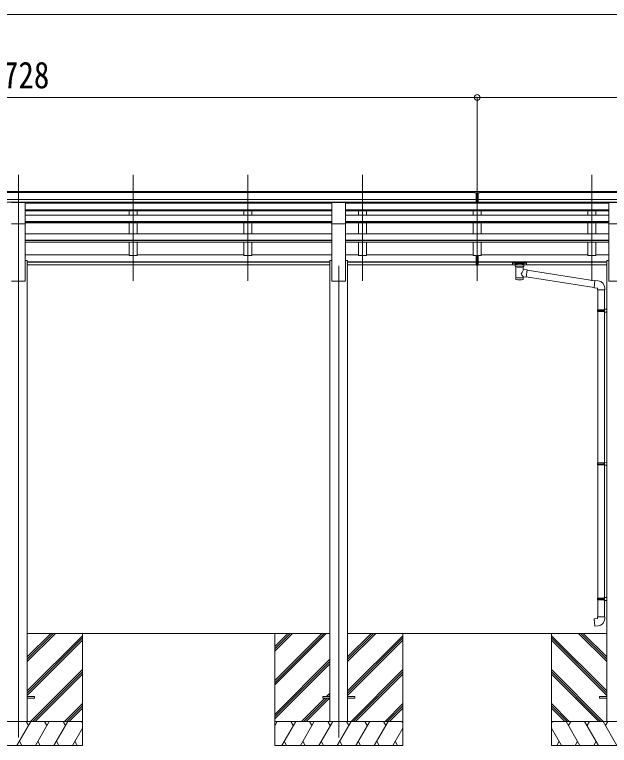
# Model space of a CAD drawing. Units: millimetres at full size, sheet at 1:35; details may follow other scales. Extents: x -9783 to 9892, y -6828 to 6752.
# Drawn here: x -224 to 3489, y -4399 to 167 of the extents above; entities that cross this region are included whole.
import ezdxf
from ezdxf.enums import TextEntityAlignment as Align

# ---------------------------------------------------------------- set-up
doc = ezdxf.new("R2010")
doc.units = ezdxf.units.MM
doc.header["$LTSCALE"] = 35
doc.header["$PDMODE"] = 32
doc.header["$PDSIZE"] = 35
for name, color, linetype, lineweight in [('0-0_0', 7, 'Continuous', 9), ('0-1_本体', 4, 'Continuous', 9), ('0-2_部品', 7, 'Continuous', 9), ('0-3_ELV2', 7, 'Continuous', 9), ('0-8_PARTS2', 2, 'Continuous', 9), ('0-A_寸法', 6, 'Continuous', 9)]:
    doc.layers.add(name, color=color, linetype=linetype, lineweight=lineweight)
doc.styles.add('ＭＳ ゴシック', font='')
doc.styles.get('ＭＳ ゴシック').set_extended_font_data('MS Gothic')

msp = doc.modelspace()

# ---------------------------------------------------------------- linework, layer by layer
at = {"layer": '0-0_0'}
for p, q in [((-145.7, -3874.39), (30.13, -3698.56)), ((-145.7, -3860.25), (15.98, -3698.56)), ((-145.7, -3846.1), (1.84, -3698.56)), ((-145.7, -3698.56), (1744.3, -3698.56)), ((-145.7, -4058.23), (199.3, -3713.24)), ((-145.7, -4072.38), (199.3, -3727.38)), ((-145.7, -4086.52), (199.3, -3741.52)), ((199.3, -3698.56), (199.3, -4398.56)), ((1399.3, -3698.56), (1399.3, -4398.56)), ((1399.3, -3992.73), (1693.48, -3698.56)), ((1399.3, -4006.88), (1707.62, -3698.56)), ((1399.3, -4021.02), (1721.76, -3698.56)), ((1399.3, -3808.89), (1509.63, -3698.56)), ((1399.3, -3794.75), (1495.48, -3698.56)), ((1399.3, -3780.6), (1481.34, -3698.56)), ((1854.3, -3874.39), (2030.13, -3698.56)), ((1854.3, -3860.25), (2015.98, -3698.56)), ((1854.3, -3846.1), (2001.84, -3698.56)), ((1854.3, -3698.56), (3472.3, -3698.56)), ((1854.3, -4058.23), (2199.3, -3713.24)), ((1854.3, -4072.38), (2199.3, -3727.38)), ((1854.3, -4086.52), (2199.3, -3741.52)), ((2199.3, -3698.56), (2199.3, -4398.56)), ((3127.3, -3698.56), (3127.3, -4398.56)), ((3472.3, -4058.23), (3127.3, -3713.24)), ((3472.3, -4072.38), (3127.3, -3727.38)), ((3472.3, -4086.52), (3127.3, -3741.52)), ((3472.3, -3874.39), (3296.46, -3698.56)), ((3472.3, -3860.25), (3310.61, -3698.56)), ((3472.3, -3846.1), (3324.75, -3698.56)), ((1399.3, -4204.87), (1744.3, -3859.87)), ((1399.3, -4219.01), (1744.3, -3874.01)), ((-123.9, -4248.56), (199.3, -3925.37)), ((1399.3, -4233.15), (1744.3, -3888.15)), ((1876.1, -4248.56), (2199.3, -3925.37)), ((3450.49, -4248.56), (3127.3, -3925.37)), ((-109.75, -4248.56), (199.3, -3939.51)), ((-95.61, -4248.56), (199.3, -3953.65)), ((1890.25, -4248.56), (2199.3, -3939.51)), ((1904.39, -4248.56), (2199.3, -3953.65)), ((3436.35, -4248.56), (3127.3, -3939.51)), ((3422.2, -4248.56), (3127.3, -3953.65)), ((1567.74, -4248.56), (1713.24, -4103.06)), ((1581.88, -4248.56), (1727.38, -4103.06)), ((1596.02, -4248.56), (1741.52, -4103.06)), ((1722.24, -4094.06), (1744.3, -4072)), ((1736.38, -4094.06), (1744.3, -4086.14)), ((88.24, -4248.56), (199.3, -4137.5)), ((102.38, -4248.56), (199.3, -4151.64)), ((2088.24, -4248.56), (2199.3, -4137.5)), ((2102.38, -4248.56), (2199.3, -4151.64)), ((3238.35, -4248.56), (3127.3, -4137.5)), ((3224.21, -4248.56), (3127.3, -4151.64)), ((116.52, -4248.56), (199.3, -4165.78)), ((2116.52, -4248.56), (2199.3, -4165.78)), ((3210.07, -4248.56), (3127.3, -4165.78)), ((199.3, -4248.56), (-600.7, -4248.56)), ((-209.55, -4398.56), (-122.95, -4248.56)), ((-137.95, -4274.54), (-152.95, -4248.56)), ((-94.08, -4398.56), (-7.47, -4248.56)), ((-22.48, -4274.54), (-37.48, -4248.56)), ((21.39, -4398.56), (108, -4248.56)), ((77.99, -4248.56), (93, -4274.54)), ((136.86, -4398.56), (199.3, -4290.42)), ((193.46, -4248.56), (199.3, -4258.66)), ((2199.3, -4248.56), (1399.3, -4248.56)), ((1399.3, -4276.06), (1415.17, -4248.56)), ((1444.04, -4398.56), (1530.64, -4248.56)), ((1515.64, -4274.54), (1500.64, -4248.56)), ((1559.51, -4398.56), (1646.11, -4248.56)), ((1631.11, -4274.54), (1616.11, -4248.56)), ((1674.98, -4398.56), (1761.58, -4248.56)), ((1746.58, -4274.54), (1731.58, -4248.56)), ((1790.45, -4398.56), (1877.05, -4248.56)), ((1862.05, -4274.54), (1847.05, -4248.56)), ((1905.92, -4398.56), (1992.53, -4248.56)), ((1977.52, -4274.54), (1962.52, -4248.56)), ((2021.39, -4398.56), (2108, -4248.56)), ((2077.99, -4248.56), (2093, -4274.54)), ((2136.86, -4398.56), (2199.3, -4290.42)), ((2193.46, -4248.56), (2199.3, -4258.66)), ((3127.3, -4248.56), (3927.3, -4248.56)), ((3133.13, -4248.56), (3127.3, -4258.66)), ((3189.73, -4398.56), (3127.3, -4290.42)), ((3305.2, -4398.56), (3218.6, -4248.56)), ((3248.6, -4248.56), (3233.6, -4274.54)), ((3420.67, -4398.56), (3334.07, -4248.56)), ((3349.07, -4274.54), (3364.07, -4248.56)), ((3536.14, -4398.56), (3449.54, -4248.56)), ((3464.54, -4274.54), (3479.54, -4248.56)), ((-194.55, -4372.58), (-179.55, -4398.56)), ((-79.08, -4372.58), (-64.08, -4398.56)), ((36.39, -4372.58), (51.39, -4398.56)), ((151.86, -4372.58), (166.86, -4398.56)), ((1459.04, -4372.58), (1474.04, -4398.56)), ((1574.51, -4372.58), (1589.51, -4398.56)), ((1689.98, -4372.58), (1704.98, -4398.56)), ((1805.45, -4372.58), (1820.45, -4398.56)), ((1920.92, -4372.58), (1935.92, -4398.56)), ((2036.39, -4372.58), (2051.39, -4398.56)), ((2151.86, -4372.58), (2166.86, -4398.56)), ((3174.73, -4372.58), (3159.73, -4398.56)), ((3290.2, -4372.58), (3275.2, -4398.56)), ((3405.67, -4372.58), (3390.67, -4398.56)), ((-600.7, -4398.56), (199.3, -4398.56)), ((1399.3, -4398.56), (2199.3, -4398.56)), ((3927.3, -4398.56), (3127.3, -4398.56))]:
    msp.add_line(p, q, dxfattribs=at)
at = {"layer": '0-1_本体'}
for p, q in [((-3058.2, -938.88), (2646.8, -938.88)), ((-3058.2, -944.24), (2646.8, -944.24)), ((8384.8, -938.88), (2679.8, -938.88)), ((8384.8, -944.24), (2679.8, -944.24)), ((-3058.2, -987.76), (2656.8, -987.76)), ((8384.8, -987.76), (2669.8, -987.76)), ((-3058.2, -1005.43), (2656.8, -1005.43)), ((-158.2, -1007.8), (1756.8, -1007.8)), ((-158.2, -1010.32), (1756.8, -1010.32)), ((490.3, -1007.8), (490.3, -1010.32)), ((540.3, -1007.8), (540.3, -1010.32)), ((1206.3, -1007.8), (1206.3, -1010.32)), ((1256.3, -1007.8), (1256.3, -1010.32)), ((1841.8, -1007.92), (2656.8, -1007.92)), ((1841.8, -1010.32), (2663.3, -1010.32)), ((1922.3, -1007.8), (1922.3, -1010.32)), ((1972.3, -1007.8), (1972.3, -1010.32)), ((3484.8, -1010.32), (2663.3, -1010.32)), ((8384.8, -1005.43), (2669.8, -1005.43)), ((3484.8, -1007.92), (2669.8, -1007.92)), ((3354.3, -1007.8), (3354.3, -1010.32)), ((3404.3, -1007.8), (3404.3, -1010.32)), ((-158.2, -1052.35), (1756.8, -1052.35)), ((-158.2, -1054.04), (1756.8, -1054.04)), ((-158.2, -1057.63), (1756.8, -1057.63)), ((-158.2, -1084.73), (1756.8, -1084.73)), ((490.3, -1057.63), (490.3, -1084.73)), ((540.3, -1057.63), (540.3, -1084.73)), ((1206.3, -1057.63), (1206.3, -1084.73)), ((1256.3, -1057.63), (1256.3, -1084.73)), ((1841.8, -1052.35), (2663.3, -1052.35)), ((1841.8, -1054.04), (2663.3, -1054.04)), ((1841.8, -1057.63), (2663.3, -1057.63)), ((1841.8, -1084.73), (2663.3, -1084.73)), ((1922.3, -1057.63), (1922.3, -1084.73)), ((1972.3, -1057.63), (1972.3, -1084.73)), ((2638.3, -1084.73), (2638.3, -1057.63)), ((3484.8, -1052.35), (2663.3, -1052.35)), ((3484.8, -1054.04), (2663.3, -1054.04)), ((3484.8, -1057.63), (2663.3, -1057.63)), ((3484.8, -1084.73), (2663.3, -1084.73)), ((2688.3, -1084.73), (2688.3, -1057.63)), ((3354.3, -1057.63), (3354.3, -1084.73)), ((3404.3, -1057.63), (3404.3, -1084.73)), ((-158.2, -1125.36), (1756.8, -1125.36)), ((-158.2, -1127.04), (1756.8, -1127.04)), ((-158.2, -1133.83), (1756.8, -1133.83)), ((-158.2, -1498.56), (-158.2, -1140.56)), ((490.3, -1133.83), (490.3, -1203.22)), ((540.3, -1133.83), (540.3, -1203.22)), ((1206.3, -1133.83), (1206.3, -1203.22)), ((1256.3, -1133.83), (1256.3, -1203.22)), ((1756.8, -1498.56), (1756.8, -1140.56)), ((1841.8, -1125.36), (2663.3, -1125.36)), ((1841.8, -1127.04), (2663.3, -1127.04)), ((1841.8, -1133.83), (2663.3, -1133.83)), ((1841.8, -1498.56), (1841.8, -1140.56)), ((1922.3, -1133.83), (1922.3, -1203.22)), ((1972.3, -1133.83), (1972.3, -1203.22)), ((2638.3, -1203.22), (2638.3, -1133.83)), ((3484.8, -1125.36), (2663.3, -1125.36)), ((3484.8, -1127.04), (2663.3, -1127.04)), ((3484.8, -1133.83), (2663.3, -1133.83)), ((2688.3, -1203.22), (2688.3, -1133.83)), ((3354.3, -1133.83), (3354.3, -1203.22)), ((3404.3, -1133.83), (3404.3, -1203.22)), ((3484.8, -1498.56), (3484.8, -1140.56)), ((-158.2, -1203.22), (1756.8, -1203.22)), ((1841.8, -1203.22), (2663.3, -1203.22)), ((3484.8, -1203.22), (2663.3, -1203.22)), ((-158.2, -1242.36), (1756.8, -1242.36)), ((-158.2, -1244.03), (1756.8, -1244.03)), ((-158.2, -1253.67), (1756.8, -1253.67)), ((490.3, -1253.67), (490.3, -1337.95)), ((1206.3, -1253.67), (1206.3, -1337.95)), ((1841.8, -1242.36), (2663.3, -1242.36)), ((1841.8, -1244.03), (2663.3, -1244.03)), ((1841.8, -1253.67), (2663.3, -1253.67)), ((1922.3, -1253.67), (1922.3, -1337.95)), ((2638.3, -1337.95), (2638.3, -1253.67)), ((3484.8, -1242.36), (2663.3, -1242.36)), ((3484.8, -1244.03), (2663.3, -1244.03)), ((3484.8, -1253.67), (2663.3, -1253.67)), ((2688.3, -1337.95), (2688.3, -1253.67)), ((3404.3, -1253.67), (3404.3, -1337.95)), ((-158.2, -1333.15), (490.3, -1333.15)), ((-158.2, -1368.56), (-145.7, -1368.56)), ((-145.7, -1368.56), (-145.7, -4248.56)), ((540.3, -1332.73), (1206.3, -1332.73)), ((1256.3, -1332.73), (1756.8, -1332.73)), ((1744.3, -1368.56), (1744.3, -4248.56)), ((1744.3, -1368.56), (1756.8, -1368.56)), ((1841.8, -1332.73), (1922.3, -1332.73)), ((1841.8, -1368.56), (1854.3, -1368.56)), ((1854.3, -1368.56), (1854.3, -4248.56)), ((1972.3, -1332.73), (2638.3, -1332.73)), ((2656.8, -1337.95), (2638.3, -1337.95)), ((2669.8, -1337.95), (2688.3, -1337.95)), ((3354.3, -1332.73), (2688.3, -1332.73)), ((3484.8, -1332.73), (3404.3, -1332.73)), ((3472.3, -1368.56), (3472.3, -4248.56)), ((3484.8, -1368.56), (3472.3, -1368.56)), ((-145.7, -1377.04), (1744.3, -1377.04)), ((-145.7, -1378.42), (1744.3, -1378.42)), ((-145.7, -1395.6), (1744.3, -1395.6)), ((1854.3, -1377.04), (2656.8, -1377.04)), ((1854.3, -1378.42), (2656.8, -1378.42)), ((1854.3, -1395.6), (2656.8, -1395.6)), ((3472.3, -1377.04), (2669.8, -1377.04)), ((3472.3, -1378.42), (2669.8, -1378.42)), ((3472.3, -1395.6), (2669.8, -1395.6)), ((-243.2, -1498.56), (-158.2, -1498.56)), ((1756.8, -1498.56), (1841.8, -1498.56)), ((3569.8, -1498.56), (3484.8, -1498.56))]:
    msp.add_line(p, q, dxfattribs=at)
for points in [[(540.3, -1253.67), (540.3, -1337.95), (490.3, -1337.95)], [(1256.3, -1253.67), (1256.3, -1337.95), (1206.3, -1337.95)], [(1972.3, -1253.67), (1972.3, -1337.95), (1922.3, -1337.95)], [(3354.3, -1253.67), (3354.3, -1337.95), (3404.3, -1337.95)]]:
    msp.add_lwpolyline(points, dxfattribs=at)
at = {"layer": '0-2_部品'}
for p, q in [((-243.2, -1006.56), (-158.2, -1006.56)), ((-158.2, -1140.72), (-158.2, -1006.56)), ((1756.8, -1006.56), (1841.8, -1006.56)), ((1756.8, -1140.72), (1756.8, -1006.56)), ((1841.8, -1140.72), (1841.8, -1006.56)), ((3569.8, -1006.56), (3484.8, -1006.56)), ((3484.8, -1140.72), (3484.8, -1006.56)), ((-243.2, -1140.72), (-158.2, -1140.72)), ((1756.8, -1140.72), (1841.8, -1140.72)), ((3569.8, -1140.72), (3484.8, -1140.72)), ((2884.8, -1383.9), (2884.8, -1394.66)), ((2884.8, -1384.09), (2884.8, -1385.63)), ((2886.8, -1383.24), (2969.8, -1383.24)), ((2886.8, -1385.41), (2969.8, -1385.41)), ((2886.8, -1395.32), (2901.3, -1395.32)), ((2901.3, -1402.13), (2901.3, -1391.85)), ((2905.4, -1406.63), (2905.38, -1486.92)), ((2951.2, -1424.2), (2951.2, -1406.62)), ((2955.3, -1402.13), (2955.3, -1391.85)), ((2955.3, -1395.32), (2969.8, -1395.32)), ((2971.8, -1383.9), (2971.8, -1394.66)), ((2976.42, -1428.11), (2951.2, -1424.2)), ((2976.42, -1428.11), (2969.4, -1473.37)), ((3398.23, -1495.79), (2976.08, -1430.3)), ((2951.21, -1486.92), (2951.2, -1470.29)), ((2951.2, -1470.55), (2969.4, -1473.37)), ((3394.56, -1537.72), (2969.64, -1471.8)), ((3419.22, -1495.91), (3398.38, -1494.09)), ((3414.3, -1551.66), (3460.3, -1551.66)), ((3416.3, -1551.66), (3416.3, -1676.48)), ((3458.3, -1551.66), (3458.3, -1673.92)), ((3460.3, -1551.66), (3460.3, -1540.74)), ((3414.3, -1678.48), (3415.3, -1676.48)), ((3414.3, -1678.48), (3458.3, -1678.48)), ((3414.3, -1678.48), (3414.3, -1686.48)), ((3414.3, -1686.48), (3458.3, -1686.48)), ((3414.3, -1686.48), (3415.3, -1688.48)), ((3415.3, -1676.48), (3458.3, -1676.48)), ((3415.3, -1688.48), (3458.3, -1688.48)), ((3416.3, -1688.48), (3416.3, -2632.66)), ((3453.82, -1678.48), (3453.39, -1676.48)), ((3456.3, -1673.98), (3472.3, -1673.51)), ((3456.3, -1675.98), (3456.3, -1673.98)), ((3456.3, -1675.98), (3458.3, -1675.98)), ((3456.3, -1690.98), (3456.3, -1688.98)), ((3472.3, -1673.51), (3472.3, -1691.45)), ((3456.3, -1690.98), (3472.3, -1691.45)), ((3458.3, -1691.04), (3458.3, -2630.11)), ((3414.3, -2634.66), (3415.3, -2632.66)), ((3414.3, -2634.66), (3458.3, -2634.66)), ((3414.3, -2634.66), (3414.3, -2642.66)), ((3414.3, -2642.66), (3458.3, -2642.66)), ((3414.3, -2642.66), (3415.3, -2644.66)), ((3415.3, -2632.66), (3458.3, -2632.66)), ((3415.3, -2644.66), (3458.3, -2644.66)), ((3416.3, -2644.66), (3416.3, -3477.82)), ((3453.82, -2634.66), (3453.39, -2632.66)), ((3456.3, -2630.16), (3472.3, -2629.69)), ((3456.3, -2632.16), (3456.3, -2630.16)), ((3456.3, -2632.16), (3458.3, -2632.16)), ((3456.3, -2647.16), (3456.3, -2645.16)), ((3456.3, -2647.16), (3472.3, -2647.64)), ((3458.3, -2647.22), (3458.3, -3475.27)), ((3472.3, -2629.69), (3472.3, -2647.64)), ((3414.3, -3479.82), (3415.3, -3477.82)), ((3414.3, -3479.82), (3458.3, -3479.82)), ((3414.3, -3479.82), (3414.3, -3487.82)), ((3414.3, -3487.82), (3458.3, -3487.82)), ((3414.3, -3487.82), (3415.3, -3489.82)), ((3415.3, -3477.82), (3458.3, -3477.82)), ((3415.3, -3489.82), (3458.3, -3489.82)), ((3416.3, -3489.82), (3416.3, -3595.96)), ((3453.82, -3479.82), (3453.39, -3477.82)), ((3456.3, -3475.32), (3472.3, -3474.85)), ((3456.3, -3477.32), (3456.3, -3475.32)), ((3456.3, -3477.32), (3458.3, -3477.32)), ((3456.3, -3492.32), (3456.3, -3490.32)), ((3456.3, -3492.32), (3472.3, -3492.8)), ((3458.3, -3492.38), (3458.3, -3595.96)), ((3472.3, -3474.85), (3472.3, -3492.8)), ((3414.3, -3595.96), (3460.3, -3595.96)), ((3414.3, -3605.96), (3414.3, -3595.96)), ((3460.3, -3595.96), (3460.3, -3606.88))]:
    msp.add_line(p, q, dxfattribs=at)
at = {"layer": '0-2_部品', "color": 4}
for p, q in [((-100.7, -4094.06), (-145.7, -4094.06)), ((-100.7, -4103.06), (-145.7, -4103.06)), ((-100.7, -4094.06), (-100.7, -4103.06)), ((1699.3, -4094.06), (1699.3, -4103.06)), ((1744.3, -4094.06), (1699.3, -4094.06)), ((1744.3, -4103.06), (1699.3, -4103.06)), ((1899.3, -4094.06), (1854.3, -4094.06)), ((1899.3, -4103.06), (1854.3, -4103.06)), ((1899.3, -4094.06), (1899.3, -4103.06)), ((3427.3, -4094.06), (3427.3, -4103.06)), ((3427.3, -4094.06), (3472.3, -4094.06)), ((3427.3, -4103.06), (3472.3, -4103.06))]:
    msp.add_line(p, q, dxfattribs=at)
at = {"layer": '0-2_部品'}
for points in [[(2884.8, -1383.9), (2884.83, -1383.7), (2884.92, -1383.57), (2885.01, -1383.47), (2885.12, -1383.41), (2885.24, -1383.37), (2885.53, -1383.31), (2886.02, -1383.26), (2886.56, -1383.24), (2886.8, -1383.24)], [(2884.8, -1394.66), (2884.83, -1394.85), (2884.92, -1394.99), (2885.01, -1395.08), (2885.12, -1395.15), (2885.24, -1395.19), (2885.53, -1395.25), (2886.02, -1395.3), (2886.56, -1395.32), (2886.8, -1395.32)], [(2901.34, -1402.07), (2901.31, -1402.43), (2901.56, -1403.39), (2902.08, -1404.27), (2902.88, -1405.11), (2903.99, -1405.91), (2905.4, -1406.63)], [(2951.2, -1406.62), (2951.43, -1406.53), (2952.78, -1405.79), (2953.9, -1404.94), (2954.65, -1404.08), (2955.12, -1403.18), (2955.29, -1402.29)], [(2969.8, -1383.24), (2970.15, -1383.24), (2970.68, -1383.27), (2971.13, -1383.32), (2971.43, -1383.39), (2971.6, -1383.49), (2971.72, -1383.63), (2971.79, -1383.81), (2971.8, -1383.9)], [(2969.8, -1395.32), (2970.15, -1395.32), (2970.68, -1395.29), (2971.13, -1395.24), (2971.43, -1395.16), (2971.6, -1395.07), (2971.72, -1394.93), (2971.79, -1394.75), (2971.8, -1394.66)], [(3398.38, -1494.09), (3394.37, -1539.91), (3414.3, -1541.66), (3414.3, -1551.66)], [(3453.82, -1678.48), (3453.82, -1686.48), (3453.39, -1688.48)], [(3456.3, -1688.98), (3458.3, -1688.98), (3458.3, -1675.98)], [(3453.82, -2634.66), (3453.82, -2642.66), (3453.39, -2644.66)], [(3456.3, -2645.16), (3458.3, -2645.16), (3458.3, -2632.16)], [(3453.82, -3479.82), (3453.82, -3487.82), (3453.39, -3489.82)], [(3456.3, -3490.32), (3458.3, -3490.32), (3458.3, -3477.32)], [(3419.22, -3651.71), (3398.38, -3653.53), (3394.37, -3607.71), (3414.3, -3605.96)]]:
    msp.add_lwpolyline(points, dxfattribs=at)
for centre, start, end in [((3415.3, -1540.74), 0, 85), ((3415.3, -3606.88), 275, 0)]:
    msp.add_arc(centre, 45, start, end, dxfattribs=at)
for centre, major_axis, ratio, start_param, end_param in [((2886.8, -1385.63), (2, 0), 0.109601, 1.5707963, 3.1415927), ((2928.3, -1391.85), (27, 0), 0.122176, 6.2831853, 9.424778), ((2928.31, -1407.08), (-22.91, 0.42), 0.072511, 0.0008029, 1.5715993), ((2928.31, -1408.71), (-22.91, 0.42), 0.072511, 0.0008029, 1.5715993), ((2928.28, -1407.08), (22.92, 0.42), 0.07247, 4.71158, 6.2823764), ((2928.28, -1408.71), (22.92, 0.42), 0.07247, 4.71158, 6.2823764), ((2939.3, -1402.13), (16, 0), 0.361356, 6.2636979, 6.2831853), ((2969.8, -1385.63), (2, 0), 0.109601, 0, 1.5707963), ((2928.3, -1450.74), (-22.81, -26.62), 0.234429, 1.6855472, 3.1268519), ((2930.85, -1448.1), (20.32, -22.25), 0.045535, 0.0389954, 1.3075346), ((2928.3, -1486.92), (22.92, 0), 0.101955, 3.1415499, 6.2833984), ((2928.3, -1474.48), (22.91, 0), 0.122865, 3.1415927, 6.2831853)]:
    msp.add_ellipse(centre, major_axis=major_axis, ratio=ratio, start_param=start_param, end_param=end_param, dxfattribs=at)
at = {"layer": '0-3_ELV2'}
for p, q in [((2646.8, -945.32), (2646.8, -937.47)), ((2646.8, -945.32), (2656.8, -945.32)), ((2663.3, -946.13), (2656.8, -945.74)), ((2656.8, -947.32), (2669.8, -947.32)), ((2669.8, -945.79), (2663.3, -946.11)), ((2669.8, -1008.94), (2669.8, -943.67)), ((2656.8, -988.84), (2663.3, -989)), ((2663.3, -989), (2669.8, -988.84)), ((2656.8, -1007.88), (2663.3, -1008.28)), ((2663.3, -1008.28), (2669.8, -1007.88)), ((2656.8, -1375.02), (2656.8, -1337.95)), ((2669.8, -1375.02), (2669.8, -1337.95)), ((2656.8, -1375.02), (2669.8, -1375.02)), ((2656.8, -1397.26), (2656.8, -1375.02)), ((2656.8, -1380.42), (2669.8, -1380.42)), ((2656.8, -1396.19), (2663.3, -1396.59)), ((2663.3, -1396.59), (2669.8, -1396.19)), ((2669.8, -1397.26), (2669.8, -1375.02))]:
    msp.add_line(p, q, dxfattribs=at)
for points in [[(2646.8, -937.47), (2664.8, -937.32), (2679.8, -937.45)], [(2669.8, -1008.94), (2663.3, -1009.34), (2656.8, -1008.94), (2656.8, -943.6)], [(2669.8, -945.27), (2679.8, -945.18), (2679.8, -937.45)], [(2669.8, -989.94), (2666.54, -990.02), (2663.3, -990.1), (2660.05, -990.02), (2656.8, -989.94)], [(2669.8, -1397.26), (2663.3, -1397.66), (2656.8, -1397.26)]]:
    msp.add_lwpolyline(points, dxfattribs=at)
msp.add_ellipse((2687.87, -947.62), major_axis=(24.57, -1.51), ratio=0.121868, start_param=3.1422238, end_param=3.1491027, dxfattribs=at)
at = {"layer": '0-8_PARTS2'}
for p, q in [((-200.7, -1496.21), (-200.7, -833.69)), ((515.3, -1496.21), (515.3, -833.69)), ((1231.3, -1496.21), (1231.3, -833.69)), ((1947.3, -1496.21), (1947.3, -833.69)), ((2663.3, -1496.21), (2663.3, -833.69)), ((3379.3, -1496.21), (3379.3, -833.69)), ((-200.7, -1411.25), (-200.7, -4348.56)), ((1799.3, -1402.42), (1799.3, -4348.56))]:
    msp.add_line(p, q, dxfattribs=at)
at = {"layer": '0-A_寸法'}
for p, q in [((-3084.7, 167.34), (8411.3, 167.34)), ((-3064.7, -350.2), (2663.3, -350.2)), ((2663.3, -350.2), (2663.3, -895.82)), ((8391.3, -350.2), (2663.3, -350.2))]:
    msp.add_line(p, q, dxfattribs=at)
msp.add_point((2663.3, -350.2), dxfattribs=at)

# ---------------------------------------------------------------- texts
at = {"layer": '0-A_寸法', "color": 7, "style": 'ＭＳ ゴシック', "width": 0.85}
msp.add_text('5728', height=166.8, dxfattribs=at).set_placement((-393.2, -343.2), align=Align.BOTTOM_LEFT)

doc.saveas('drawing.dxf')
